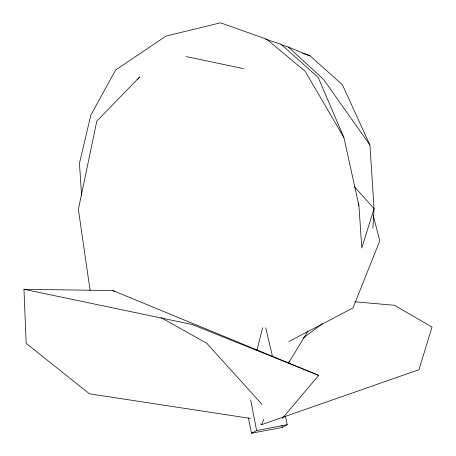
<?xml version="1.0" encoding="UTF-8"?>
<svg xmlns="http://www.w3.org/2000/svg" width="456" height="456" viewBox="0 0 456 456"><rect width="100%" height="100%" fill="white"/><g stroke="black" fill="none" stroke-linecap="round" stroke-linejoin="round"><path stroke-width="0.68" d="M372.928 228.2L374.051 208.614L369.93 145.036L342.382 84.713L310.069 55.883L288.352 47.053L280.947 44.694M256.882 350.493L262.685 327.721M260.37 423.875L261.527 424.696L263.796 419.509M288.494 363.079L289.349 361.135M288.437 363.221L308 331.027M137.712 79.344L139.496 77.127L96.786 121.131L78.375 209.361L90.094 290.386M282.258 418.426L318.71 375.379L112.826 290.546L23.963 289.292L26.163 343.339L89.484 393.824L250.492 418.431M303.24 338.078L322.477 323.629M248.36 417.952L251.507 433.2L282.372 427.437L287.206 424.713L285.502 416.368M288.904 341.504L353.012 307.925L379.774 240.802L373.202 215.409M251.507 433.2L256.625 430.555L287.206 424.713M261.527 424.696L418.996 369.691L432.037 327.083L394.531 305.298L354.694 301.775M23.963 289.292L192.312 324.518L318.71 375.379M186.156 56.567L243.532 68.651M265.495 39.239L281.09 44.261L318.22 77.52L343.927 137.609L358.929 205.713L361.807 247.984L374.051 208.614L354.557 186.892M302.721 53.284L310.069 55.883M112.826 290.546L114.678 291.589M161.071 317.65L206.847 343.357L261.978 404.335M288.352 47.053L323.589 79.447L369.93 145.036M343.927 137.609L305.144 71.273L266.731 39.227L220.487 22.8L166.007 36.092L115.573 70.019L90.829 115.146L79.458 163.333L81.578 195.174M358.091 203.786L358.929 205.713M281.876 425.374L282.372 427.437M265.734 327.727L272.568 356.74M250.726 400.186L256.625 430.555"/></g></svg>
